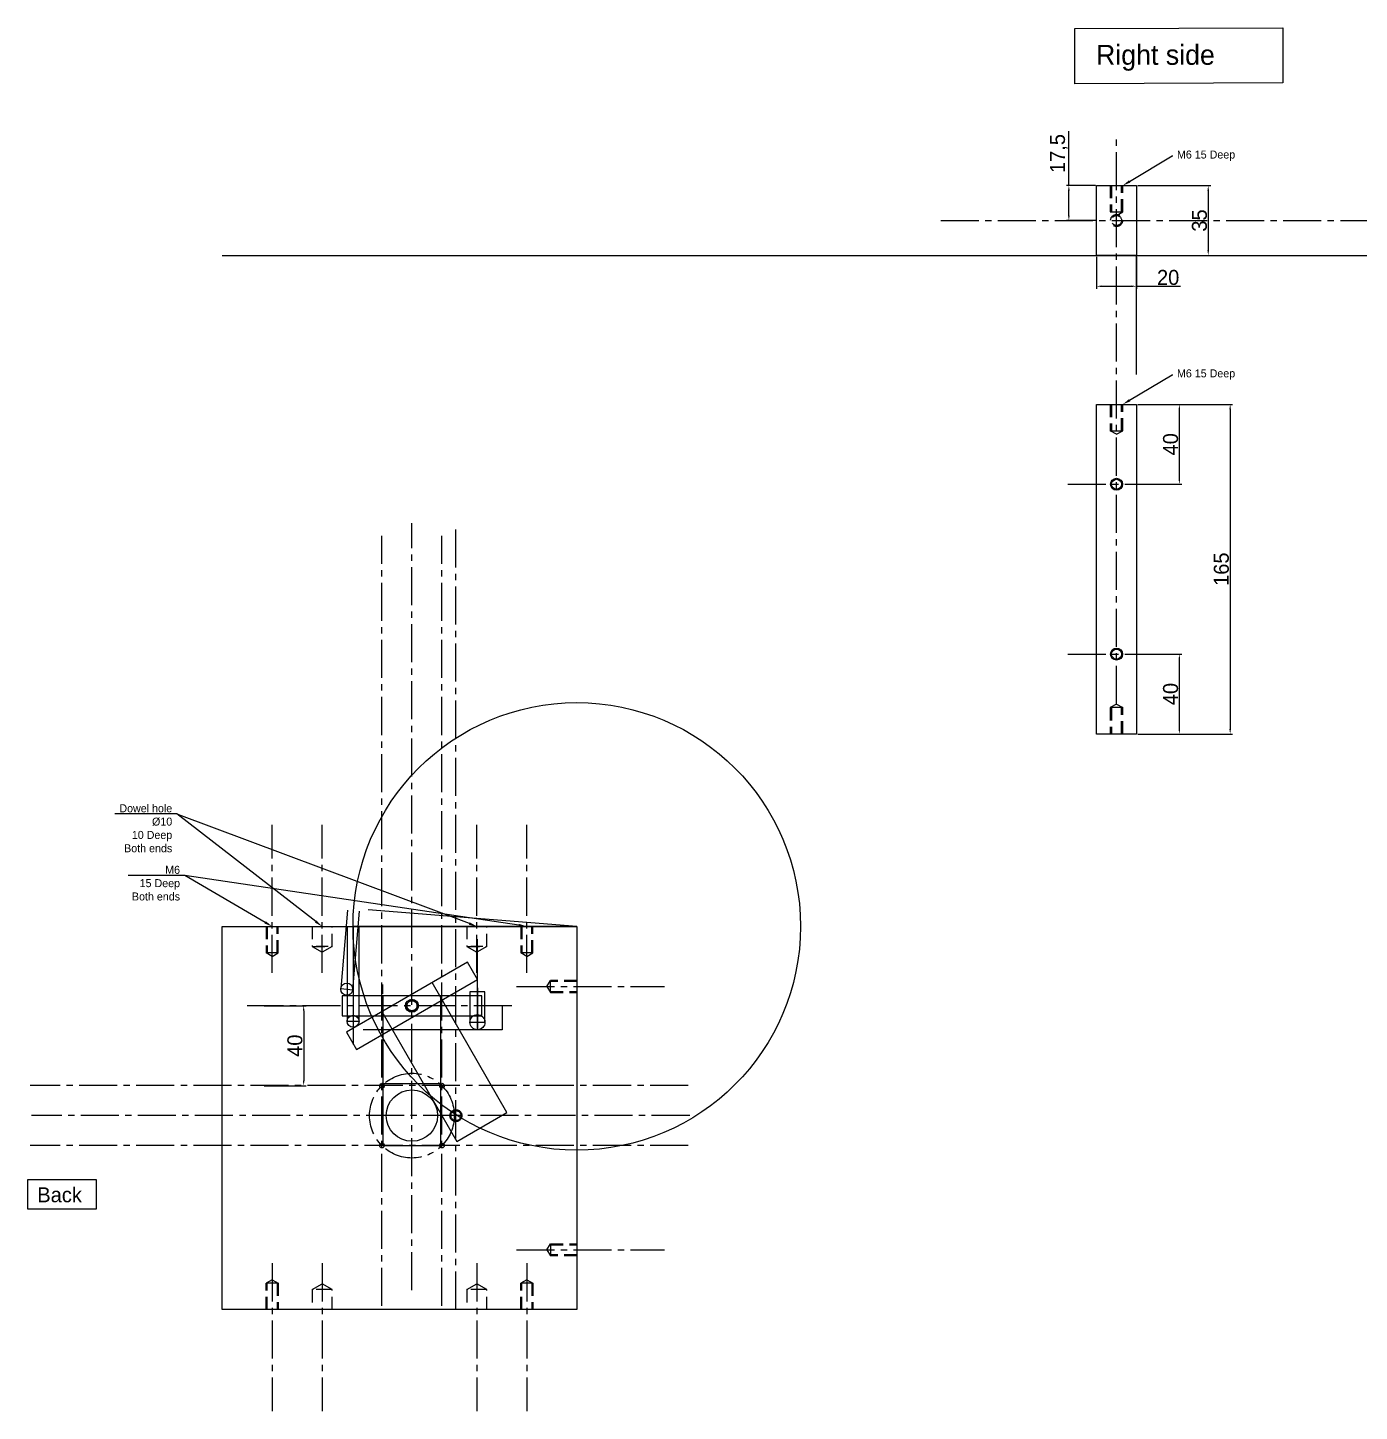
# Model space of a CAD drawing. Header units: millimetres. Extents: x -2438 to 7650, y -2358 to 2460.
# Drawn here: x -1812 to -1146, y -320 to 372 of the extents above; entities that cross this region are included whole.
import ezdxf
from ezdxf import colors
from ezdxf.entities.mleader import LeaderData, LeaderLine
from ezdxf.math import Vec2, Vec3

# ---------------------------------------------------------------- set-up
doc = ezdxf.new("R2010")
doc.units = ezdxf.units.MM
doc.linetypes.add('CENTER2', pattern=[28.575, 19.05, -3.175, 3.175, -3.175])
doc.linetypes.add('DASHED2', pattern=[9.525, 6.35, -3.175])
for name, color, linetype in [('Centre', 7, 'CENTER2'), ('Construction', 130, 'Continuous'), ('Dimension', 1, 'Continuous'), ('Hidden small', 140, 'DASHED2')]:
    doc.layers.add(name, color=color, linetype=linetype)
doc.dimstyles.new('ISO-25', dxfattribs={"dimtxt": 7.5, "dimasz": 2.5, "dimexe": 1.25, "dimexo": 0.625, "dimtad": 1, "dimtxsty": 'Standard', "dimcen": 2.5, "dimadec": 0, "dimazin": 0, "dimtfac": 1, "dimtmove": 0, "dimatfit": 3, "dimfxl": 1, "dimarcsym": 0})

# ---------------------------------------------------------------- blocks, each defined once
blk = doc.blocks.new('*U225')
blk.add_circle((0, 0), 1.18)
blk = doc.blocks.new('*U226')
at = {"color": 0, "linetype": 'ByBlock', "lineweight": -2, "transparency": 16777216}
blk.add_blockref('*U225', (1481.33, 26.46), dxfattribs=at)
for p, rotation in [((1511.33, 26.46), 270), ((1481.33, -3.54), 90.00000000000001), ((1511.33, -3.54), 180)]:
    blk.add_blockref('*U225', p, dxfattribs=dict(at, rotation=rotation))
blk = doc.blocks.new('*D227')
at = {"layer": 'Defpoints', "color": 0, "transparency": 16777216}
for p in [(-1694.39, -117.34), (-1694.39, -157.34), (-1673.92, -157.34)]:
    blk.add_point(p, dxfattribs=at)
at = {"layer": 'Dimension', "color": 0, "lineweight": -2, "transparency": 16777216}
for p, q in [((-1693.76, -117.34), (-1672.67, -117.34)), ((-1673.92, -119.84), (-1673.92, -154.84)), ((-1693.76, -157.34), (-1672.67, -157.34))]:
    blk.add_line(p, q, dxfattribs=at)
at = {"layer": 'Dimension', "color": 0, "transparency": 16777216}
for points in [[(-1674.34, -119.84), (-1673.51, -119.84), (-1673.92, -117.34)], [(-1674.34, -154.84), (-1673.51, -154.84), (-1673.92, -157.34)]]:
    blk.add_solid(points, dxfattribs=at)
at = {"layer": 'Dimension', "color": 0, "transparency": 16777216, "insert": (-1678.3, -137.34), "char_height": 7.5, "attachment_point": 5, "rotation": 90}
blk.add_mtext('40', dxfattribs=at)
blk = doc.blocks.new('*D349')
at = {"layer": 'Defpoints', "color": 0, "transparency": 16777216}
for p in [(-1257.03, 293.17), (-1257.03, 258.17), (-1221.16, 258.17)]:
    blk.add_point(p, dxfattribs=at)
at = {"layer": 'Dimension', "color": 0, "lineweight": -2, "transparency": 16777216}
for p, q in [((-1256.41, 293.17), (-1219.91, 293.17)), ((-1221.16, 290.67), (-1221.16, 260.67)), ((-1256.41, 258.17), (-1219.91, 258.17))]:
    blk.add_line(p, q, dxfattribs=at)
at = {"layer": 'Dimension', "color": 0, "transparency": 16777216}
for points in [[(-1221.57, 290.67), (-1220.74, 290.67), (-1221.16, 293.17)], [(-1221.57, 260.67), (-1220.74, 260.67), (-1221.16, 258.17)]]:
    blk.add_solid(points, dxfattribs=at)
at = {"layer": 'Dimension', "color": 0, "transparency": 16777216, "insert": (-1225.53, 275.67), "char_height": 7.5, "attachment_point": 5, "rotation": 90}
blk.add_mtext('35', dxfattribs=at)
blk = doc.blocks.new('*D348')
at = {"layer": 'Defpoints', "color": 0, "transparency": 16777216}
for p in [(-1257.03, 183.66), (-1257.03, 18.66), (-1210.18, 18.66)]:
    blk.add_point(p, dxfattribs=at)
at = {"layer": 'Dimension', "color": 0, "lineweight": -2, "transparency": 16777216}
for p, q in [((-1256.41, 183.66), (-1208.93, 183.66)), ((-1210.18, 181.16), (-1210.18, 21.16)), ((-1256.41, 18.66), (-1208.93, 18.66))]:
    blk.add_line(p, q, dxfattribs=at)
at = {"layer": 'Dimension', "color": 0, "transparency": 16777216}
for points in [[(-1210.6, 181.16), (-1209.77, 181.16), (-1210.18, 183.66)], [(-1210.6, 21.16), (-1209.77, 21.16), (-1210.18, 18.66)]]:
    blk.add_solid(points, dxfattribs=at)
at = {"layer": 'Dimension', "color": 0, "transparency": 16777216, "insert": (-1214.56, 101.16), "char_height": 7.5, "attachment_point": 5, "rotation": 90}
blk.add_mtext('165', dxfattribs=at)
blk = doc.blocks.new('*D350')
at = {"layer": 'Defpoints', "color": 0, "transparency": 16777216}
for p in [(-1277.03, 258.17), (-1257.03, 258.17), (-1257.03, 242.76)]:
    blk.add_point(p, dxfattribs=at)
at = {"layer": 'Dimension', "color": 0, "lineweight": -2, "transparency": 16777216}
for p, q in [((-1277.03, 257.55), (-1277.03, 241.51)), ((-1257.03, 257.55), (-1257.03, 241.51)), ((-1274.53, 242.76), (-1259.53, 242.76)), ((-1257.03, 242.76), (-1234.96, 242.76))]:
    blk.add_line(p, q, dxfattribs=at)
at = {"layer": 'Dimension', "color": 0, "transparency": 16777216}
for points in [[(-1274.53, 243.18), (-1274.53, 242.35), (-1277.03, 242.76)], [(-1259.53, 243.18), (-1259.53, 242.35), (-1257.03, 242.76)]]:
    blk.add_solid(points, dxfattribs=at)
at = {"layer": 'Dimension', "color": 0, "transparency": 16777216, "insert": (-1241.21, 247.14), "char_height": 7.5, "attachment_point": 5}
blk.add_mtext('20', dxfattribs=at)
blk = doc.blocks.new('*D351')
at = {"layer": 'Defpoints', "color": 0, "transparency": 16777216}
for p in [(-1257.03, 183.66), (-1235.6, 183.66), (-1257.03, 143.66)]:
    blk.add_point(p, dxfattribs=at)
at = {"layer": 'Dimension', "color": 0, "lineweight": -2, "transparency": 16777216}
for p, q in [((-1256.41, 183.66), (-1234.35, 183.66)), ((-1235.6, 146.16), (-1235.6, 181.16)), ((-1256.41, 143.66), (-1234.35, 143.66))]:
    blk.add_line(p, q, dxfattribs=at)
at = {"layer": 'Dimension', "color": 0, "transparency": 16777216}
for points in [[(-1236.02, 181.16), (-1235.19, 181.16), (-1235.6, 183.66)], [(-1236.02, 146.16), (-1235.19, 146.16), (-1235.6, 143.66)]]:
    blk.add_solid(points, dxfattribs=at)
at = {"layer": 'Dimension', "color": 0, "transparency": 16777216, "insert": (-1239.98, 163.66), "char_height": 7.5, "attachment_point": 5, "rotation": 90}
blk.add_mtext('40', dxfattribs=at)
blk = doc.blocks.new('*D352')
at = {"layer": 'Defpoints', "color": 0, "transparency": 16777216}
for p in [(-1257.03, 58.66), (-1235.6, 58.66), (-1257.03, 18.66)]:
    blk.add_point(p, dxfattribs=at)
at = {"layer": 'Dimension', "color": 0, "lineweight": -2, "transparency": 16777216}
for p, q in [((-1256.41, 58.66), (-1234.35, 58.66)), ((-1235.6, 21.16), (-1235.6, 56.16)), ((-1256.41, 18.66), (-1234.35, 18.66))]:
    blk.add_line(p, q, dxfattribs=at)
at = {"layer": 'Dimension', "color": 0, "transparency": 16777216}
for points in [[(-1236.02, 56.16), (-1235.19, 56.16), (-1235.6, 58.66)], [(-1236.02, 21.16), (-1235.19, 21.16), (-1235.6, 18.66)]]:
    blk.add_solid(points, dxfattribs=at)
at = {"layer": 'Dimension', "color": 0, "transparency": 16777216, "insert": (-1239.98, 38.66), "char_height": 7.5, "attachment_point": 5, "rotation": 90}
blk.add_mtext('40', dxfattribs=at)
blk = doc.blocks.new('*D353')
at = {"layer": 'Defpoints', "color": 0, "transparency": 16777216}
for p in [(-1277.03, 293.17), (-1290.91, 275.67), (-1277.03, 275.67)]:
    blk.add_point(p, dxfattribs=at)
at = {"layer": 'Dimension', "color": 0, "lineweight": -2, "transparency": 16777216}
for p, q in [((-1290.91, 293.17), (-1290.91, 320.45)), ((-1277.66, 293.17), (-1292.16, 293.17)), ((-1290.91, 278.17), (-1290.91, 290.67)), ((-1277.66, 275.67), (-1292.16, 275.67))]:
    blk.add_line(p, q, dxfattribs=at)
at = {"layer": 'Dimension', "color": 0, "transparency": 16777216}
for points in [[(-1291.33, 290.67), (-1290.49, 290.67), (-1290.91, 293.17)], [(-1291.33, 278.17), (-1290.49, 278.17), (-1290.91, 275.67)]]:
    blk.add_solid(points, dxfattribs=at)
at = {"layer": 'Dimension', "color": 0, "transparency": 16777216, "insert": (-1295.91, 309.2), "char_height": 7.5, "attachment_point": 5, "rotation": 90}
blk.add_mtext('17,5', dxfattribs=at)

msp = doc.modelspace()

# ---------------------------------------------------------------- linework, layer by layer
for p, q in [((-1714.66, 258.174), (240.977, 258.174)), ((-1257.034, 198.66), (-1257.034, 258.174)), ((-1714.729, -269.437), (-1714.729, -77.637)), ((-1714.729, -77.637), (-1537.229, -77.637)), ((-1537.229, -77.637), (-1537.229, -269.437)), ((-1586.944, -129.337), (-1586.944, -84.026)), ((-1586.944, -108.357), (-1586.944, -128.809)), ((-1574.55, -117.337), (-1574.55, -129.337)), ((-1574.55, -129.337), (-1644.069, -129.337)), ((-1537.229, -269.437), (-1714.729, -269.437))]:
    msp.add_line(p, q)
for points in [[(-1257.034, 258.174), (-1277.034, 258.174), (-1277.034, 293.174), (-1257.034, 293.174)], [(-1257.034, 18.66), (-1277.034, 18.66), (-1277.034, 183.66), (-1257.034, 183.66)], [(-1583.19, -110.428), (-1590.698, -110.428), (-1590.698, -125.583), (-1583.19, -125.583)]]:
    msp.add_lwpolyline(points, close=True)
for centre, radius in [((-1267.034, 143.66), 3), ((-1267.034, 143.66), 2.5), ((-1267.034, 58.66), 3), ((-1267.034, 58.66), 2.5), ((-1586.944, -125.583), 3.754), ((-1619.729, -172.337), 12.85)]:
    msp.add_circle(centre, radius)
at = {"layer": 'Centre'}
for p, q in [((-1267.034, 33.66), (-1267.034, 317.878)), ((-1355.052, 275.674), (-296.957, 275.674)), ((-1291.408, 143.66), (-1251.504, 143.66)), ((-1634.73, -267.581), (-1634.73, 117.899)), ((-1619.729, -259.737), (-1619.729, 124.111)), ((-1604.728, -267.581), (-1604.728, 117.899)), ((-1597.729, -269.437), (-1597.729, 124.111)), ((-1291.408, 58.66), (-1251.504, 58.66)), ((-1689.729, -100.843), (-1689.729, -26.741)), ((-1664.729, -100.843), (-1664.729, -26.741)), ((-1587.229, -100.843), (-1587.229, -26.741)), ((-1562.229, -100.843), (-1562.229, -26.741)), ((-1567.402, -107.637), (-1493.3, -107.637)), ((-1569.729, -117.337), (-1702.229, -117.337)), ((-1481.491, -157.336), (-1810.872, -157.336)), ((-1480.704, -172.337), (-1810.085, -172.337)), ((-1481.491, -187.338), (-1810.872, -187.338)), ((-1567.402, -239.437), (-1493.3, -239.437)), ((-1689.729, -246.231), (-1689.729, -320.333)), ((-1664.729, -246.231), (-1664.729, -320.333)), ((-1587.229, -246.231), (-1587.229, -320.333)), ((-1562.229, -246.231), (-1562.229, -320.333))]:
    msp.add_line(p, q, dxfattribs=at)
for centre, radius in [((-1619.729, -117.337), 3), ((-1619.729, -117.337), 2.5), ((-1619.729, -172.337), 21.215), ((-1597.729, -172.337), 3), ((-1597.729, -172.337), 2.5)]:
    msp.add_circle(centre, radius, dxfattribs=at)
at = {"layer": 'Construction'}
for p, q in [((-1537.229, -77.637), (-1641.692, -69.277)), ((-1537.229, -77.637), (-1649.229, -77.637)), ((-1649.229, -77.637), (-1649.229, -136.689)), ((-1641.729, -77.637), (-1635.729, -77.637)), ((-1634.229, -111.337), (-1634.229, -106.624)), ((-1605.229, -156.487), (-1634.229, -156.487)), ((-1619.729, -159.487), (-1619.729, -156.487))]:
    msp.add_line(p, q, dxfattribs=at)
for points in [[(-1651.906, -69.477), (-1655.345, -108.788), (-1649.368, -109.311), (-1645.925, -69.956)], [(-1652.229, -77.637), (-1652.229, -125.137), (-1646.229, -125.137), (-1646.229, -77.637)], [(-1634.786, -120.257), (-1597.286, -185.209), (-1572.172, -170.709), (-1609.672, -105.757)], [(-1634.229, -112.337), (-1634.229, -187.337), (-1605.229, -187.337), (-1605.229, -112.337)]]:
    msp.add_lwpolyline(points, dxfattribs=at)
for points in [[(-1647.54, -139.167), (-1586.918, -104.167), (-1591.918, -95.507), (-1652.54, -130.507)], [(-1654.729, -122.337), (-1584.729, -122.337), (-1584.729, -112.337), (-1654.729, -112.337)]]:
    msp.add_lwpolyline(points, close=True, dxfattribs=at)
for centre, radius in [((-1537.229, -77.637), 112), ((-1652.356, -109.05), 3), ((-1619.729, -117.337), 3.25), ((-1619.729, -117.337), 3.25), ((-1649.229, -125.137), 3)]:
    msp.add_circle(centre, radius, dxfattribs=at)
at = {"layer": 'Dimension'}
for points in [[(-1287.973, 371.736), (-1183.78, 372.187), (-1183.78, 344.612), (-1287.973, 344.16)], [(-1812.076, -204.307), (-1777.728, -204.307), (-1777.728, -219.108), (-1812.076, -219.108)]]:
    msp.add_lwpolyline(points, close=True, dxfattribs=at)
at = {"layer": 'Hidden small'}
for p, q in [((-1270.159, 293.174), (-1270.159, 279.978)), ((-1269.534, 293.174), (-1269.534, 279.978)), ((-1264.534, 279.978), (-1264.534, 293.174)), ((-1263.909, 279.978), (-1263.909, 293.174)), ((-1270.159, 279.978), (-1263.909, 279.978)), ((-1267.034, 278.174), (-1263.909, 279.978)), ((-1270.159, 183.66), (-1270.159, 170.464)), ((-1269.534, 183.66), (-1269.534, 170.464)), ((-1264.534, 170.464), (-1264.534, 183.66)), ((-1263.909, 170.464), (-1263.909, 183.66)), ((-1267.034, 168.66), (-1270.159, 170.464)), ((-1270.159, 170.464), (-1263.909, 170.464)), ((-1267.034, 168.66), (-1263.909, 170.464)), ((-1267.034, 33.66), (-1270.159, 31.855)), ((-1270.159, 31.855), (-1270.159, 18.66)), ((-1263.909, 31.855), (-1270.159, 31.855)), ((-1269.534, 31.855), (-1269.534, 18.66)), ((-1267.034, 33.66), (-1263.909, 31.855)), ((-1264.534, 18.66), (-1264.534, 31.855)), ((-1263.909, 18.66), (-1263.909, 31.855)), ((-1692.729, -77.637), (-1692.729, -90.905)), ((-1692.229, -77.637), (-1692.229, -90.905)), ((-1687.229, -90.905), (-1687.229, -77.637)), ((-1686.729, -90.905), (-1686.729, -77.637)), ((-1669.729, -77.637), (-1669.729, -87.637)), ((-1659.729, -87.637), (-1659.729, -77.637)), ((-1592.229, -77.637), (-1592.229, -87.637)), ((-1582.229, -87.637), (-1582.229, -77.637)), ((-1565.229, -77.637), (-1565.229, -90.905)), ((-1564.729, -77.637), (-1564.729, -90.905)), ((-1559.729, -90.905), (-1559.729, -77.637)), ((-1559.229, -90.905), (-1559.229, -77.637)), ((-1669.729, -87.637), (-1659.729, -87.637)), ((-1669.729, -87.637), (-1664.729, -90.524)), ((-1661.729, -87.637), (-1667.729, -87.637)), ((-1659.729, -87.637), (-1664.729, -90.524)), ((-1592.229, -87.637), (-1582.229, -87.637)), ((-1592.229, -87.637), (-1587.229, -90.524)), ((-1584.229, -87.637), (-1590.229, -87.637)), ((-1582.229, -87.637), (-1587.229, -90.524)), ((-1689.729, -92.637), (-1692.729, -90.905)), ((-1686.729, -90.905), (-1692.729, -90.905)), ((-1689.729, -92.637), (-1686.729, -90.905)), ((-1562.229, -92.637), (-1565.229, -90.905)), ((-1559.229, -90.905), (-1565.229, -90.905)), ((-1562.229, -92.637), (-1559.229, -90.905)), ((-1552.171, -107.637), (-1550.439, -104.637)), ((-1552.171, -107.637), (-1550.439, -110.637)), ((-1537.171, -104.637), (-1550.439, -104.637)), ((-1550.439, -110.637), (-1550.439, -104.637)), ((-1537.171, -105.137), (-1550.439, -105.137)), ((-1550.439, -110.137), (-1537.171, -110.137)), ((-1550.439, -110.637), (-1537.171, -110.637)), ((-1552.171, -239.437), (-1550.439, -236.437)), ((-1552.171, -239.437), (-1550.439, -242.437)), ((-1550.439, -236.437), (-1537.171, -236.437)), ((-1550.439, -236.437), (-1550.439, -242.437)), ((-1550.439, -236.937), (-1537.171, -236.937)), ((-1537.171, -241.937), (-1550.439, -241.937)), ((-1537.171, -242.437), (-1550.439, -242.437)), ((-1689.729, -254.437), (-1692.729, -256.169)), ((-1692.729, -269.437), (-1692.729, -256.169)), ((-1686.729, -256.169), (-1692.729, -256.169)), ((-1692.229, -269.437), (-1692.229, -256.169)), ((-1689.729, -254.437), (-1686.729, -256.169)), ((-1687.229, -256.169), (-1687.229, -269.437)), ((-1686.729, -256.169), (-1686.729, -269.437)), ((-1562.229, -254.437), (-1565.229, -256.169)), ((-1565.229, -269.437), (-1565.229, -256.169)), ((-1559.229, -256.169), (-1565.229, -256.169)), ((-1564.729, -269.437), (-1564.729, -256.169)), ((-1562.229, -254.437), (-1559.229, -256.169)), ((-1559.729, -256.169), (-1559.729, -269.437)), ((-1559.229, -256.169), (-1559.229, -269.437)), ((-1669.729, -259.437), (-1664.729, -256.55)), ((-1659.729, -259.437), (-1669.729, -259.437)), ((-1669.729, -259.437), (-1669.729, -269.437)), ((-1661.729, -259.437), (-1667.729, -259.437)), ((-1659.729, -259.437), (-1664.729, -256.55)), ((-1659.729, -269.437), (-1659.729, -259.437)), ((-1592.229, -259.437), (-1587.229, -256.55)), ((-1582.229, -259.437), (-1592.229, -259.437)), ((-1592.229, -259.437), (-1592.229, -269.437)), ((-1584.229, -259.437), (-1590.229, -259.437)), ((-1584.229, -259.437), (-1590.229, -259.437)), ((-1582.229, -259.437), (-1587.229, -256.55)), ((-1582.229, -269.437), (-1582.229, -259.437))]:
    msp.add_line(p, q, dxfattribs=at)
for radius in [3, 2.5]:
    msp.add_circle((-1267.034, 275.674), radius, dxfattribs=at)

# ---------------------------------------------------------------- block references
msp.add_blockref('*U226', (-3116.056, -183.8))

# ---------------------------------------------------------------- texts
at = {"layer": 'Dimension', "attachment_point": 1}
for s, width, insert, char_height in [('Right side', 114.73221, (-1277.315, 363.59), 10), ('Back', 38.54368, (-1807.256, -208.207), 7.5)]:
    msp.add_mtext_dynamic_manual_height_columns(s, width=width, gutter_width=12.5, heights=[0], dxfattribs=dict(at, insert=insert, char_height=char_height))

# ---------------------------------------------------------------- dimensions: what is measured, and where the dimension line sits
at = {"layer": 'Dimension'}
dim = msp.add_linear_dim(base=(-1290.909, 275.674), p1=(-1277.034, 293.174), p2=(-1277.034, 275.674), angle=90, dimstyle='ISO-25', dxfattribs=at)
dim.commit()
dim.dimension.update_dxf_attribs({"geometry": '*D353', "text_midpoint": (-1290.909, 309.196), "dimtype": 160})
for base, p1, p2, picture, middle in [((-1221.157, 258.174), (-1257.034, 293.174), (-1257.034, 258.174), '*D349', (-1225.532, 275.674)), ((-1210.183, 18.66), (-1257.034, 183.66), (-1257.034, 18.66), '*D348', (-1214.558, 101.16)), ((-1235.603, 183.66), (-1257.034, 143.66), (-1257.034, 183.66), '*D351', (-1239.978, 163.66)), ((-1235.603, 58.66), (-1257.034, 18.66), (-1257.034, 58.66), '*D352', (-1239.978, 38.66)), ((-1673.923, -157.336), (-1694.386, -117.337), (-1694.386, -157.336), '*D227', (-1678.298, -137.336))]:
    dim = msp.add_linear_dim(base=base, p1=p1, p2=p2, angle=90, dimstyle='ISO-25', dxfattribs=at)
    dim.commit()
    dim.dimension.update_dxf_attribs({"geometry": picture, "text_midpoint": middle})
dim = msp.add_linear_dim(base=(-1257.034, 242.762), p1=(-1277.034, 258.174), p2=(-1257.034, 258.174), dimstyle='ISO-25', dxfattribs=at)
dim.commit()
dim.dimension.update_dxf_attribs({"geometry": '*D350', "text_midpoint": (-1241.212, 242.762), "dimtype": 160})

# ---------------------------------------------------------------- leaders
ml = msp.add_multileader_mtext('Standard', dxfattribs=at)
ml.set_content('M6 15 Deep', color=256)
ml.set_leader_properties()
ml.build(insert=Vec2(0, 0))
ml.multileader.update_dxf_attribs({"text_right_attachment_type": 6, "dogleg_length": 0.36})
ctx = ml.context
ctx.base_point, ctx.plane_origin = Vec3(-1238.802, 308.026), Vec3(-1263.909, 293.174)
ctx.right_attachment = 6
notes = []
notes.append((ctx, [(0, (1, 1, 0), (-1239.162, 308.026), (1, 0), 0.36, [(0, [(-1263.909, 293.174)], 0, [])])]))
ctx.mtext.insert, ctx.mtext.flow_direction = Vec3(-1236.802, 310.692), 5
ml = msp.add_multileader_mtext('Standard', dxfattribs=at)
ml.set_content('M6 15 Deep', color=256)
ml.set_leader_properties()
ml.build(insert=Vec2(0, 0))
ml.multileader.update_dxf_attribs({"text_right_attachment_type": 6, "dogleg_length": 0.36})
ctx = ml.context
ctx.base_point, ctx.plane_origin = Vec3(-1238.802, 198.511), Vec3(-1263.909, 183.66)
ctx.right_attachment = 6
notes.append((ctx, [(0, (1, 1, 0), (-1239.162, 198.511), (1, 0), 0.36, [(0, [(-1263.909, 183.66)], 0, [])])]))
ctx.mtext.insert, ctx.mtext.flow_direction = Vec3(-1236.802, 201.178), 5
ml = msp.add_multileader_mtext('Standard', dxfattribs=at)
ml.set_content('Dowel hole\\P%%C10\\P10 Deep\\PBoth ends', color=256)
ml.set_leader_properties()
ml.build(insert=Vec2(0, 0))
ml.multileader.update_dxf_attribs({"text_right_attachment_type": 6, "dogleg_length": 0.36})
ctx = ml.context
ctx.base_point, ctx.plane_origin = Vec3(-1776.378, -18.508), Vec3(-1664.729, -77.637)
ctx.right_attachment, ctx.text_align_type = 6, 2
notes.append((ctx, [(0, (1, 1, 0), (-1737.352, -21.308), (-1, 0), 0.36, [(0, [(-1664.729, -77.637)], 0, [])])]))
ctx.mtext.insert, ctx.mtext.alignment, ctx.mtext.flow_direction = Vec3(-1739.712, -16.508), 3, 5
ml = msp.add_multileader_mtext('Standard', dxfattribs=at)
ml.set_content('', color=256)
ml.set_leader_properties()
ml.build(insert=Vec2(0, 0))
ml.multileader.update_dxf_attribs({"text_right_attachment_type": 6, "dogleg_length": 0.36})
ctx = ml.context
ctx.base_point, ctx.plane_origin = Vec3(-1742.072, -19.308), Vec3(-1587.229, -77.637)
ctx.right_attachment, ctx.text_align_type = 6, 2
notes.append((ctx, [(0, (1, 1, 0), (-1737.712, -21.308), (-1, 0), 0.36, [(0, [(-1587.229, -77.637)], 0, [])])]))
ctx.mtext.insert, ctx.mtext.alignment, ctx.mtext.flow_direction = Vec3(-1740.072, -17.308), 3, 5
ml = msp.add_multileader_mtext('Standard', dxfattribs=at)
ml.set_content('M6\\P15 Deep\\PBoth ends', color=256)
ml.set_leader_properties()
ml.build(insert=Vec2(0, 0))
ml.multileader.update_dxf_attribs({"text_right_attachment_type": 6, "dogleg_length": 0.36})
ctx = ml.context
ctx.base_point, ctx.plane_origin = Vec3(-1772.472, -49.31), Vec3(-1689.729, -77.637)
ctx.right_attachment, ctx.text_align_type = 6, 2
notes.append((ctx, [(0, (1, 1, 0), (-1733.445, -52.11), (-1, 0), 0.36, [(0, [(-1689.729, -77.637)], 0, [])])]))
ctx.mtext.insert, ctx.mtext.alignment, ctx.mtext.flow_direction = Vec3(-1735.805, -47.31), 3, 5
ml = msp.add_multileader_mtext('Standard', dxfattribs=at)
ml.set_content('', color=256)
ml.set_leader_properties()
ml.build(insert=Vec2(0, 0))
ml.multileader.update_dxf_attribs({"text_right_attachment_type": 6, "dogleg_length": 0.36})
ctx = ml.context
ctx.base_point, ctx.plane_origin = Vec3(-1737.805, -50.11), Vec3(-1562.229, -77.637)
ctx.right_attachment, ctx.text_align_type = 6, 2
notes.append((ctx, [(0, (1, 1, 0), (-1733.445, -52.11), (-1, 0), 0.36, [(0, [(-1562.229, -77.637)], 0, [])])]))
ctx.mtext.insert, ctx.mtext.alignment, ctx.mtext.flow_direction = Vec3(-1735.805, -48.11), 3, 5
for ctx, leaders in notes:
    for number, flags, end, landing, length, lines in leaders:
        leader = LeaderData()
        leader.index, (leader.has_last_leader_line, leader.has_dogleg_vector, leader.attachment_direction) = number, flags
        leader.last_leader_point, leader.dogleg_vector, leader.dogleg_length = Vec3(end), Vec3(landing), length
        for number, points, colour, breaks in lines:
            line = LeaderLine()
            line.index, line.vertices, line.color, line.breaks = number, Vec3.list(points), colors.encode_raw_color(colour), breaks
            leader.lines.append(line)
        ctx.leaders.append(leader)

doc.saveas('drawing.dxf')
